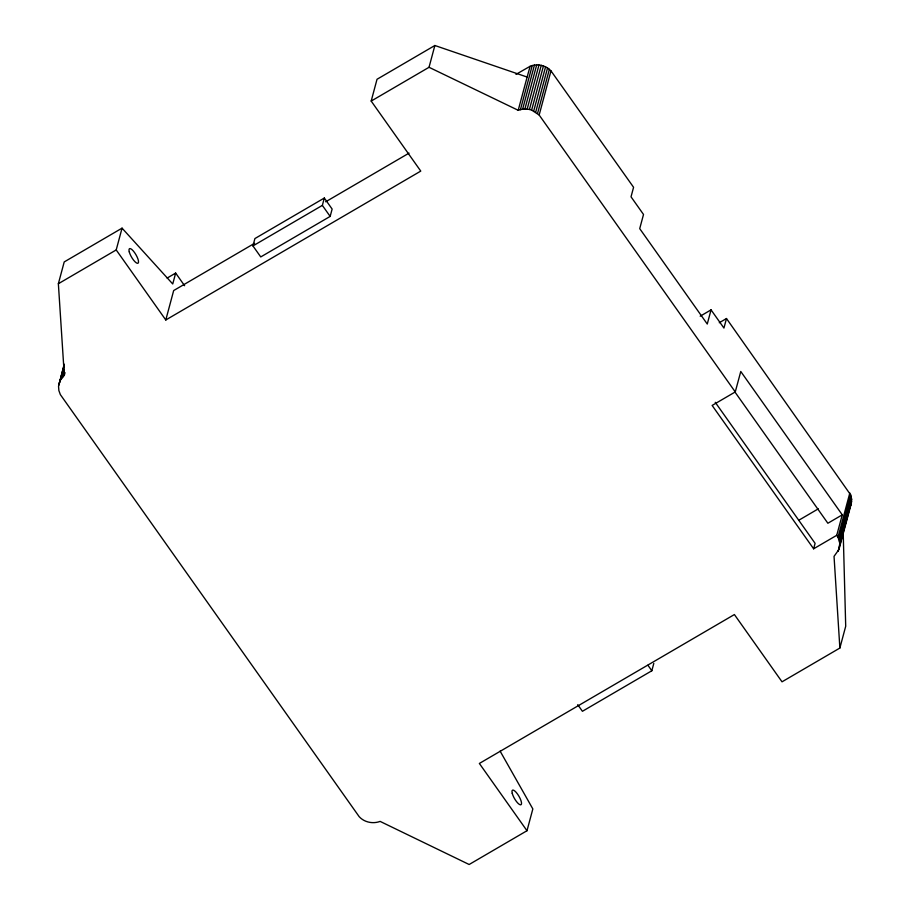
<?xml version="1.0" encoding="UTF-8"?>
<svg xmlns="http://www.w3.org/2000/svg" width="910" height="910" viewBox="0 0 910 910"><rect width="100%" height="100%" fill="white"/><g stroke="black" fill="none" stroke-linecap="round" stroke-linejoin="round"><path stroke-width="1.36" d="M64.2 364.171L58.547 386.318L58.866 390.538L60.344 394.587L359.188 816.691C364.375 822.39 372.998 824.096 380.13 821.4L469.15 864.5L526.992 830.728L532.839 808.933L500.113 751.125M526.992 830.728L479.365 763.456L734.393 614.546L782.02 681.817L839.873 648.045L834.038 556.363L838.94 549.481L851.351 503.332L851.623 499.135L850.713 494.96L726.487 318.523L719.264 322.743M58.831 384.236L60.276 380.3L64.314 375.329L58.365 283.727L64.212 261.932L122.054 228.148L172.741 283.977L175.664 273.08L184.605 285.717M58.9 384.987L64.28 364.921M60.276 380.3L64.212 365.581M62.13 375.057L63.211 371.052M61.402 378.503L63.916 369.153M62.79 376.888L64.223 371.53M64.314 375.329L65.019 372.668M58.365 283.727L116.207 249.943L122.054 228.148M116.207 249.943L165.791 319.979L173.673 290.552L254.572 243.311M252.946 245.916L254.914 238.556L324.324 198.027L332.127 209.061L330.159 216.409L260.749 256.938L252.946 245.916L322.356 205.387L324.324 198.027M371.189 101.067L377.024 79.272L434.866 45.5L527.129 77.054L518.222 110.292L429.031 67.294L371.189 101.067L420.761 171.091L165.791 319.979M429.031 67.294L434.866 45.5M518.222 110.292L520.418 109.678L532.236 65.543C538.845 63.711 546.33 65.827 550.982 70.878L633.576 187.289L631.028 196.822L643.518 214.476L639.719 228.637L707.263 324.028L711.051 309.866L723.939 328.055L726.487 318.523M520.418 109.678L522.613 109.211L534.443 65.076M522.613 109.211L524.877 109.018L536.695 64.883M524.877 109.018L527.163 109.098L538.982 64.974M527.163 109.098L529.427 109.462L541.245 65.327M735.257 391.937L740.774 371.485L842.273 514.844L836.734 535.308L813.631 548.798L712.132 405.439L735.257 391.937L539.164 115.013L531.633 110.087L543.452 65.952M533.738 110.974L545.568 66.84M535.717 112.101L547.547 67.966M537.537 113.454L549.367 69.319M539.164 115.013L550.982 70.878M577.736 704.67L582.423 711.29L651.833 670.761L653.801 663.401M813.631 548.798L815.098 543.35L715.237 402.3M838.94 549.481L839.793 543.259L838.008 537.116L849.826 492.981M838.884 539.095L850.713 494.96M839.486 541.154L851.316 497.031M839.793 543.259L851.623 499.135M838.076 551.403L851.635 501.239M839.873 648.045L845.708 626.251L843.138 530.189M527.129 77.054L530.132 66.282L532.236 65.543M851.351 503.332L849.906 507.268M167.121 278.073L175.664 273.08M515.97 74.381L530.132 66.282M325.678 201.792L409.034 153.13M700.211 316.191L711.051 309.866M798.787 520.247L818.329 508.826M842.273 514.844L827.872 523.25L734.552 391.448M529.427 109.462L531.633 110.087M322.356 205.387L330.159 216.409M647.931 665.244L651.833 670.761M836.734 535.308L838.008 537.116M512.25 793.372A8.418 2.502 59.7 0 0 520.372 804.838A8.418 2.502 59.7 0 0 517.631 794.202A8.418 2.502 59.7 0 0 512.25 793.372M129.266 251.865A8.418 2.502 59.7 0 0 137.376 263.32A8.418 2.502 59.7 0 0 134.635 252.684A8.418 2.502 59.7 0 0 129.266 251.865"/></g></svg>
